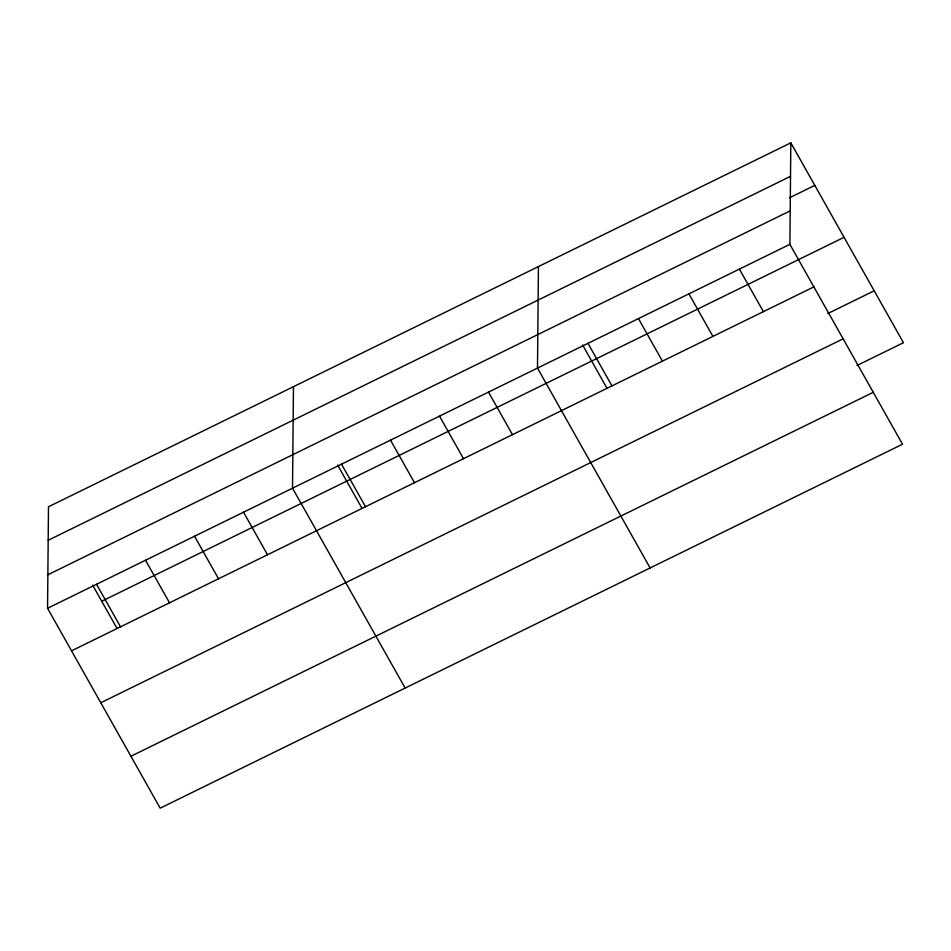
<?xml version="1.0" encoding="UTF-8"?>
<svg xmlns="http://www.w3.org/2000/svg" width="951" height="951" viewBox="0 0 951 951"><rect width="100%" height="100%" fill="white"/><g stroke="black" fill="none" stroke-linecap="round" stroke-linejoin="round"><path stroke-width="1.43" d="M790.828 142.84L789.889 244.348L902.511 444.224L160.172 808.16L47.55 608.283L48.489 506.776L790.828 142.84L903.45 342.717L856.958 365.505M293.467 386.677L292.516 488.184L405.15 688.06M538.432 266.577L537.493 368.085L650.115 567.961M48.18 540.275L790.519 176.339M789.568 197.76L814.805 185.386M47.859 574.784L790.198 210.849M47.55 608.283L789.889 244.348M101.721 601.246L844.06 237.31M71.527 650.841L813.866 286.905M827.703 313.592L874.195 290.792M100.782 702.753L843.121 338.818M130.917 756.247L873.256 392.311M739.403 269.097L763.38 311.643M688.928 293.847L712.905 336.392M638.454 318.597L662.431 361.142M587.968 343.335L611.945 385.892M582.606 344.975L606.726 387.794M488.493 392.109L512.47 434.655M439.505 416.122L463.482 458.679M390.504 440.147L414.481 482.704M341.516 464.171L365.493 506.717M337.641 465.075L361.76 507.893M243.527 512.209L267.504 554.754M194.527 536.221L218.504 578.779M145.539 560.246L169.516 602.803M96.538 584.271L120.515 626.816M92.663 585.174L116.795 627.993"/></g></svg>
